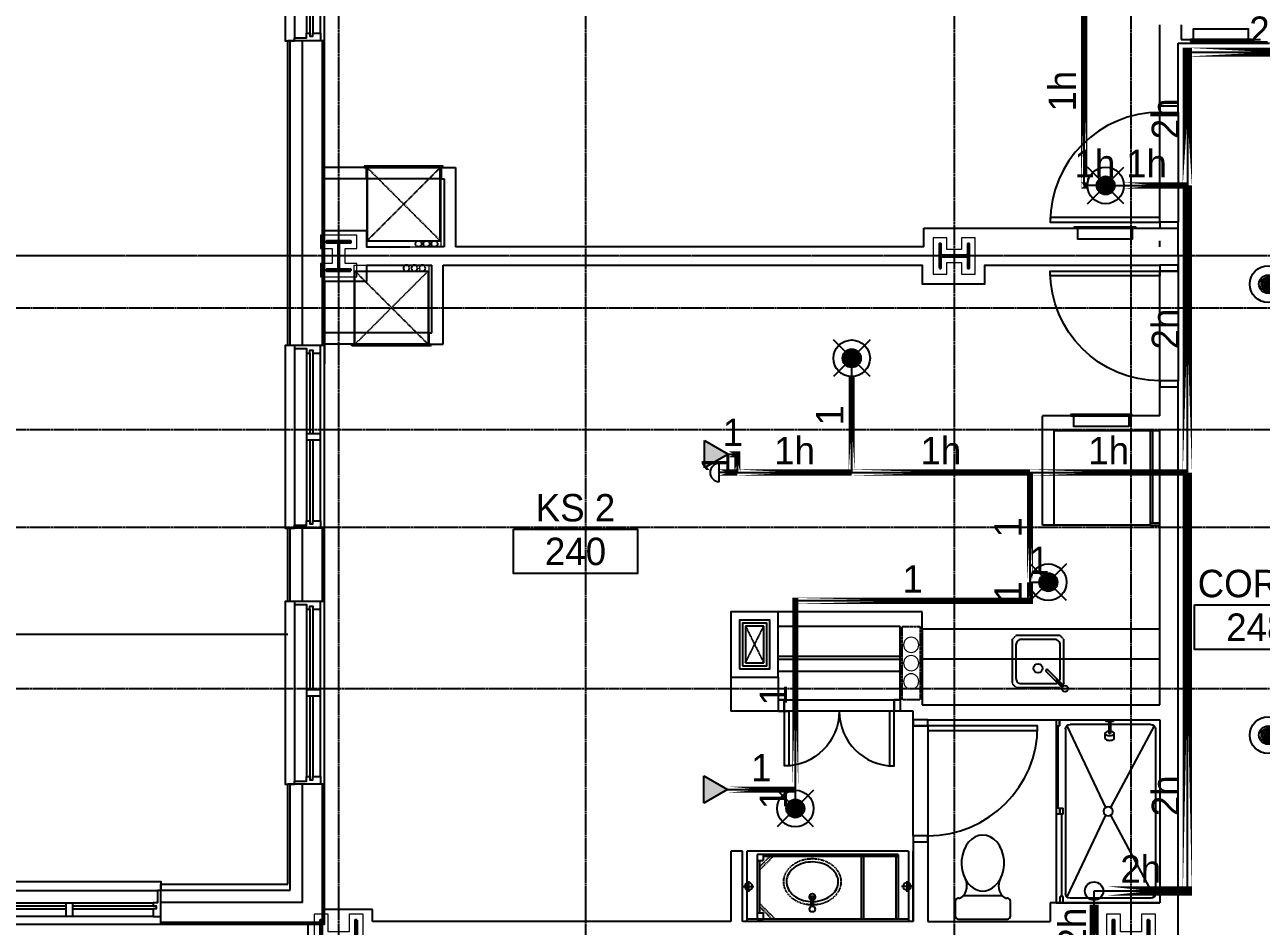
# Model space of a CAD drawing. Header units: inches. Extents: x -6955 to 13123, y -1334 to 3701.
# Drawn here: x 1257.6 to 1663.3, y 1969.6 to 2265.5 of the extents above; entities that cross this region are included whole.
import ezdxf
from ezdxf.enums import TextEntityAlignment as Align

# ---------------------------------------------------------------- set-up
doc = ezdxf.new("R2010")
doc.units = ezdxf.units.IN
doc.header["$MEASUREMENT"] = 0
for name, pattern in [('CENTER2', [1.125, 0.75, -0.125, 0.125, -0.125]), ('DASHDOT2', [0.5, 0.25, -0.125, 0, -0.125]), ('HIDDEN2', [0.1875, 0.125, -0.0625])]:
    doc.linetypes.add(name, pattern=pattern)
for name, color, linetype, lineweight in [('A-Detl-Hatch', 1, 'Continuous', 18), ('A-Detl-Wide', 2, 'Continuous', 35), ('S-Detl-Hatch', 1, 'Continuous', 18)]:
    doc.layers.add(name, color=color, linetype=linetype, lineweight=lineweight)
for name, color, linetype in [('A-Door', 7, 'Continuous'), ('A-Door-Head', 8, 'Continuous'), ('A-Eqpm', 4, 'Continuous'), ('A-Flor-Case', 6, 'Continuous'), ('A-Flor-Case-Hidden', 8, 'HIDDEN2'), ('A-Flor-Outline', 4, 'Continuous'), ('A-Flor-Ovhd', 1, 'HIDDEN2'), ('A-Flor-Pfix', 7, 'Continuous'), ('A-Flor-Wall Mtd Fixture', 7, 'Continuous'), ('A-Glaz', 7, 'Continuous'), ('A-Glaz-Sill', 8, 'Continuous'), ('A-Grid(SmallScale)', 11, 'CENTER2'), ('A-HVAC', 6, 'HIDDEN2'), ('A-Roof-Below', 1, 'Continuous'), ('A-Tag-Rm(Scale)', 7, 'Continuous'), ('A-Wall-Full', 7, 'Continuous'), ('A-Wall-Hatch', 15, 'Continuous'), ('headdn', 7, 'Continuous'), ('PIPEBL', 4, 'Continuous'), ('pipemn', 6, 'Continuous'), ('PIPESPC', 7, 'Continuous'), ('spk-cap', 7, 'Continuous'), ('spk-piperise', 7, 'Continuous'), ('TIDYPIPE', 7, 'Continuous')]:
    doc.layers.add(name, color=color, linetype=linetype)
doc.layers.add('G-Anno-Nplt', color=140, linetype='Continuous', lineweight=18, plot=False)
doc.layers.add('Zoning Envelope', color=7, linetype='DASHDOT2', true_color=0xaa0061)
doc.styles.add('PIPE', font='PIPE.SHX')
doc.styles.add('ROMANS', font='ROMANS', dxfattribs={"height": 0.25})
doc.dimstyles.new('STANDARD$7', dxfattribs={"dimtxt": 0.09375, "dimasz": 0.125, "dimexe": 0.125, "dimexo": 0.09375, "dimgap": 0.0625, "dimtad": 1, "dimdec": 6, "dimzin": 3, "dimdsep": 46, "dimlunit": 4, "dimtxsty": 'ROMANS', "dimcen": 0.09375, "dimadec": 0, "dimazin": 0, "dimtfac": 0.09375, "dimtdec": 0, "dimtofl": 0, "dimtmove": 0, "dimatfit": 3, "dimfxl": 1, "dimfrac": 2, "dimtolj": 1, "dimtzin": 3, "dimarcsym": 0})

# ---------------------------------------------------------------- blocks, each defined once
blk = doc.blocks.new('EXTERIOR WINDOW 4')
at = {"layer": 'A-Glaz'}
for p, q in [((3139.62, -8499), (3194.62, -8499)), ((3139.62, -8500), (3166.12, -8500)), ((3168.12, -8500), (3194.62, -8500)), ((3139.62, -8501), (3166.12, -8501)), ((3168.12, -8501), (3194.62, -8501))]:
    blk.add_line(p, q, dxfattribs=at)
for points in [[(3139.62, -8501), (3139.62, -8503.5), (3137.12, -8503.5), (3137.12, -8495), (3138.12, -8495), (3138.12, -8499), (3139.62, -8499), (3139.62, -8500), (3138.62, -8500), (3138.62, -8501), (3139.62, -8501)], [(3194.62, -8501), (3194.62, -8503.5), (3197.12, -8503.5), (3197.12, -8495), (3196.12, -8495), (3196.12, -8499), (3194.62, -8499), (3194.62, -8500), (3195.62, -8500), (3195.62, -8501), (3194.62, -8501)]]:
    blk.add_lwpolyline(points, dxfattribs=at)
blk.add_lwpolyline([(3168.12, -8503.5), (3166.12, -8503.5), (3166.12, -8499), (3168.12, -8499)], close=True, dxfattribs=at)
at = {"layer": 'A-Glaz-Sill'}
for p, q in [((3138.12, -8495), (3196.12, -8495)), ((3194.62, -8503.5), (3139.62, -8503.5)), ((3197.12, -8506.13), (3137.12, -8506.13))]:
    blk.add_line(p, q, dxfattribs=at)
blk.add_lwpolyline([(3137.12, -8495), (3137.12, -8492), (3197.12, -8492), (3197.12, -8495)], dxfattribs=at)
blk = doc.blocks.new('EXTERIOR WINDOW 3')
at = {"layer": 'A-Glaz'}
for p, q in [((5693, -8445.75), (5693, -8419.25)), ((5694, -8445.75), (5694, -8419.25)), ((5695, -8474.25), (5695, -8419.25)), ((5693, -8474.25), (5693, -8447.75)), ((5694, -8474.25), (5694, -8447.75))]:
    blk.add_line(p, q, dxfattribs=at)
for points in [[(5693, -8419.25), (5690.5, -8419.25), (5690.5, -8416.75), (5699, -8416.75), (5699, -8417.75), (5695, -8417.75), (5695, -8419.25), (5694, -8419.25), (5694, -8418.25), (5693, -8418.25), (5693, -8419.25)], [(5693, -8474.25), (5690.5, -8474.25), (5690.5, -8476.75), (5699, -8476.75), (5699, -8475.75), (5695, -8475.75), (5695, -8474.25), (5694, -8474.25), (5694, -8475.25), (5693, -8475.25), (5693, -8474.25)]]:
    blk.add_lwpolyline(points, dxfattribs=at)
blk.add_lwpolyline([(5690.5, -8445.75), (5690.5, -8447.75), (5695, -8447.75), (5695, -8445.75)], close=True, dxfattribs=at)
at = {"layer": 'A-Glaz-Sill'}
for p, q in [((5689.12, -8416.75), (5689.12, -8476.75)), ((5690.5, -8419.25), (5690.5, -8474.25)), ((5699, -8475.75), (5699, -8417.75))]:
    blk.add_line(p, q, dxfattribs=at)
blk.add_lwpolyline([(5699, -8476.75), (5702, -8476.75), (5702, -8416.75), (5699, -8416.75)], dxfattribs=at)
blk = doc.blocks.new('*U19')
at = {"layer": 'A-Detl-Hatch'}
h = blk.add_hatch(dxfattribs=at)
h.set_pattern_fill('ANSI32', color=256, scale=6, style=0)
h.set_pattern_definition([(45, (0, -6.06), (-1.591, 1.591), []), (45, (1.0607, -6.06), (-1.591, 1.591), [])])
edge = h.paths.add_edge_path()
edge.add_line((6, -12.12), (6, -11.515))
edge.add_line((6, -11.515), (0.795, -11.515))
edge.add_arc((0.795, -10.915), 0.6, 180, 270, ccw=False)
edge.add_line((0.195, -10.915), (0.195, -1.205))
edge.add_arc((0.795, -1.205), 0.6, 90, 180, ccw=False)
edge.add_line((0.795, -0.605), (6, -0.605))
edge.add_line((6, -0.605), (6, 0))
edge.add_line((6, 0), (-6, 0))
edge.add_line((-6, 0), (-6, -0.605))
edge.add_line((-6, -0.605), (-0.795, -0.605))
edge.add_arc((-0.795, -1.205), 0.6, 0, 90, ccw=False)
edge.add_line((-0.195, -1.205), (-0.195, -10.915))
edge.add_arc((-0.795, -10.915), 0.6, 270, 360, ccw=False)
edge.add_line((-0.795, -11.515), (-6, -11.515))
edge.add_line((-6, -11.515), (-6, -12.12))
edge.add_line((-6, -12.12), (6, -12.12))
at = {"color": 0, "linetype": 'ByBlock'}
blk.add_lwpolyline([(6, -12.12), (6, -11.515), (0.795, -11.515, -0.4142136), (0.195, -10.915), (0.195, -1.205, -0.4142136), (0.795, -0.605), (6, -0.605), (6, 0), (-6, 0), (-6, -0.605), (-0.795, -0.605, -0.4142136), (-0.195, -1.205), (-0.195, -10.915, -0.4142136), (-0.795, -11.515), (-6, -11.515), (-6, -12.12)], format="xyb", close=True, dxfattribs=at)
blk = doc.blocks.new('W12X65')
at = {"layer": 'S-Detl-Hatch'}
blk.add_lwpolyline([(13860.59, -7310.28), (13860.59, -7305.67), (13854.79, -7305.67), (13854.79, -7298.76), (13860.59, -7298.76), (13860.59, -7294.16), (13844.59, -7294.16), (13844.59, -7298.76), (13850.4, -7298.76), (13850.4, -7305.67), (13844.59, -7305.67), (13844.59, -7310.28)], close=True, dxfattribs=at)
at = {"layer": 'A-Detl-Wide'}
blk.add_blockref('*U19', (13852.59, -7296.16), dxfattribs=at)
blk = doc.blocks.new('*U18')
at = {"layer": 'A-Detl-Hatch'}
h = blk.add_hatch(dxfattribs=at)
h.set_pattern_fill('ANSI32', color=256, scale=6, style=0)
h.set_pattern_definition([(45, (0, -4.865), (-1.591, 1.591), []), (45, (1.0607, -4.865), (-1.591, 1.591), [])])
edge = h.paths.add_edge_path()
edge.add_line((3.98, -9.73), (3.98, -9.295))
edge.add_line((3.98, -9.295), (0.645, -9.295))
edge.add_arc((0.645, -8.795), 0.5, 180, 270, ccw=False)
edge.add_line((0.145, -8.795), (0.145, -0.935))
edge.add_arc((0.645, -0.935), 0.5, 90, 180, ccw=False)
edge.add_line((0.645, -0.435), (3.98, -0.435))
edge.add_line((3.98, -0.435), (3.98, 0))
edge.add_line((3.98, 0), (-3.98, 0))
edge.add_line((-3.98, 0), (-3.98, -0.435))
edge.add_line((-3.98, -0.435), (-0.645, -0.435))
edge.add_arc((-0.645, -0.935), 0.5, 0, 90, ccw=False)
edge.add_line((-0.145, -0.935), (-0.145, -8.795))
edge.add_arc((-0.645, -8.795), 0.5, -90, 0, ccw=False)
edge.add_line((-0.645, -9.295), (-3.98, -9.295))
edge.add_line((-3.98, -9.295), (-3.98, -9.73))
edge.add_line((-3.98, -9.73), (3.98, -9.73))
at = {"color": 0, "linetype": 'ByBlock'}
blk.add_lwpolyline([(3.98, -9.73), (3.98, -9.295), (0.645, -9.295, -0.4142136), (0.145, -8.795), (0.145, -0.935, -0.4142136), (0.645, -0.435), (3.98, -0.435), (3.98, 0), (-3.98, 0), (-3.98, -0.435), (-0.645, -0.435, -0.4142136), (-0.145, -0.935), (-0.145, -8.795, -0.4142136), (-0.645, -9.295), (-3.98, -9.295), (-3.98, -9.73)], format="xyb", close=True, dxfattribs=at)
blk = doc.blocks.new('W10X33')
at = {"layer": 'S-Detl-Hatch'}
blk.add_lwpolyline([(13773.78, -7310.28), (13773.78, -7305.84), (13769.95, -7305.84), (13769.95, -7300.98), (13773.78, -7300.98), (13773.78, -7296.55), (13761.82, -7296.55), (13761.82, -7300.98), (13765.66, -7300.98), (13765.66, -7305.84), (13761.82, -7305.84), (13761.82, -7310.28)], close=True, dxfattribs=at)
at = {"layer": 'A-Detl-Wide'}
blk.add_blockref('*U18', (13767.8, -7298.55), dxfattribs=at)
blk = doc.blocks.new('HVAC UNIT NICHE')
at = {"layer": 'A-Door-Head'}
blk.add_lwpolyline([(4, 0), (28.5, 0), (28.5, -3.75), (4, -3.75)], close=True, dxfattribs=at)
at = {"layer": 'A-HVAC'}
for p, q in [((4.25, 0), (28.25, -24)), ((4.25, -24), (28.25, 0))]:
    blk.add_line(p, q, dxfattribs=at)
for points in [[(3.25, 0), (29.25, 0), (29.25, 0.5), (3.25, 0.5)], [(4.25, -24), (28.25, -24), (28.25, 0), (4.25, 0)]]:
    blk.add_lwpolyline(points, close=True, dxfattribs=at)
for centre in [(21.13, -25), (23.75, -25), (26.36, -25)]:
    blk.add_circle(centre, 1, dxfattribs=at)
at = {"layer": 'A-Wall-Full'}
for p, q in [((4, 0), (0, 0)), ((4, -3.75), (4, 0)), ((28.5, 0), (33.25, 0)), ((28.5, -3.75), (28.5, 0)), ((33.25, 0), (33.25, -26)), ((4, -3.75), (0, -3.75)), ((28.5, -3.75), (29.5, -3.75)), ((29.5, -3.75), (29.5, -26))]:
    blk.add_line(p, q, dxfattribs=at)
at = {"layer": 'G-Anno-Nplt'}
blk.add_lwpolyline([(4, 0), (4, -26), (28.5, -26), (28.5, 0)], close=True, dxfattribs=at)
blk = doc.blocks.new('36in door')
blk.add_lwpolyline([(-1.5, -36), (0, -36), (0, 0), (-1.5, 0)], close=True)
blk.add_arc((0, 0), 36, 180, 270)
blk = doc.blocks.new('Rm Tag')
blk.add_lwpolyline([(-0.2124, 0.0759), (0.2124, 0.0759), (0.2124, -0.0759), (-0.2124, -0.0759)], close=True)
for p in [(0, 0.2858), (0, 0.1493), (0, 0)]:
    blk.add_attdef('XXX', text='', height=0.0938).set_placement(p, align=Align.MIDDLE_CENTER)
blk = doc.blocks.new('shower head')
for p, q in [((0.5, 0.25), (4.48, 0.25)), ((6.04, 1.5), (4.5, 1.5)), ((0.5, -0.25), (4.48, -0.25)), ((6.02, -1.5), (4.49, -1.5))]:
    blk.add_line(p, q)
blk.add_lwpolyline([(0, -1.12), (0.5, -1.12), (0.5, 1.12), (0, 1.12)], close=True)
at = {"extrusion": (0, 0, -1)}
for centre, start_param, end_param in [((4.5, 0), 4.878708, 10.826996), ((6.02, 0), 6.265998, 9.430839)]:
    blk.add_ellipse(centre, major_axis=(0, 1.5), ratio=0.483735, start_param=start_param, end_param=end_param, dxfattribs=at)
blk.add_open_spline([(4.48, 0.25), (4.49, 0.2), (4.49, 0.16), (4.49, 0.11), (4.5, 0.04), (4.5, -0.04), (4.49, -0.11), (4.49, -0.16), (4.49, -0.21), (4.48, -0.25)], degree=3, knots=[7.6339989, 7.6339989, 7.6339989, 7.6339989, 7.7552894, 7.7552894, 7.7552894, 7.9540134, 7.9540134, 7.9540134, 8.074038, 8.074038, 8.074038, 8.074038])
blk = doc.blocks.new('shower door')
at = {"layer": 'A-Flor-Case'}
for p, q in [((-31, -1), (-31, 0)), ((-29, 0), (-31, 0)), ((-29, -1), (-29, 0)), ((0, 0), (-2, 0)), ((-2, 0), (-2, -1)), ((-59.99, -1.26), (-57.99, -1.26)), ((-59.99, -2.26), (-57.99, -2.26)), ((-57.99, -2.26), (-57.99, -1.26)), ((-57.99, -1.76), (-31, -1.76)), ((-29, -1), (-31, -1)), ((-31, -1.26), (-29, -1.26)), ((-31, -2.26), (-31, -1.26)), ((-31, -2.26), (-29, -2.26)), ((-2, -0.5), (-29, -0.5)), ((-29, -1.26), (-29, -2.26)), ((0, -1), (-2, -1)), ((-2, -1), (0, -1))]:
    blk.add_line(p, q, dxfattribs=at)
blk = doc.blocks.new('30x34 shower')
at = {"layer": 'A-Flor-Pfix'}
for p, q in [((0, -34), (0, 0)), ((60, 0), (0, 0)), ((60, -34), (60, 0)), ((1.5, -3), (1.5, -29.5)), ((28.75, -16.18), (1.94, -1.94)), ((57, -1.5), (3, -1.5)), ((58.06, -1.94), (31.25, -16.18)), ((58.5, -3), (58.5, -29.5)), ((28.75, -17.82), (1.94, -30.56)), ((58.06, -30.56), (31.25, -17.82)), ((57, -31), (3, -31)), ((60, -34), (0, -34))]:
    blk.add_line(p, q, dxfattribs=at)
blk.add_circle((30, -17), 1.5, dxfattribs=at)
for centre, start, end in [((3, -3), 90, 180), ((57, -3), 0, 90), ((3, -29.5), 180, 270), ((57, -29.5), 270, 0)]:
    blk.add_arc(centre, 1.5, start, end, dxfattribs=at)
at = {"xscale": -1, "rotation": 179.9999999999999}
blk.add_blockref('shower door', (60, -34), dxfattribs=at)
at = {"layer": 'A-Flor-Pfix', "rotation": 180.0000000001253}
blk.add_blockref('shower head', (60, -16.5), dxfattribs=at)
blk = doc.blocks.new('Toiliet American Std Cadet Pro')
for p, q in [((5.84, 9.06), (1, 9.06)), ((0, 8.06), (0, -8.06)), ((6.84, 7.9), (6.84, 8.06)), ((7.53, 6.52), (7, 7.36)), ((7.69, -5.98), (7.69, 5.98)), ((6.84, -8.06), (6.84, -7.9)), ((7, -7.36), (7.53, -6.52)), ((1, -9.06), (5.84, -9.06))]:
    blk.add_line(p, q)
for centre, radius, start, end in [((1, 8.06), 1, 90, 180), ((5.84, 8.06), 1, 0, 90), ((7.84, 7.9), 1, 180, 212.4157), ((6.69, 5.98), 1, 0, 32.4157), ((10.89, 10.1), 4.91, 226.8784, 295.5831), ((1, -8.06), 1, 180, 270), ((5.84, -8.06), 1, 270, 0), ((7.84, -7.9), 1, 147.5844, 180), ((10.89, -10.1), 4.91, 64.417, 133.1217), ((6.69, -5.98), 1, 327.5844, 0)]:
    blk.add_arc(centre, radius, start, end)
for start_param, end_param in [(2.197169, 4.086017), (4.086017, 8.480354)]:
    blk.add_ellipse((18.39, 0), major_axis=(9.17, 0), ratio=0.762999, start_param=start_param, end_param=end_param)
blk = doc.blocks.new('Plumbing Chase')
at = {"layer": 'A-Flor-Outline', "linetype": 'HIDDEN2', "ltscale": 0.5}
blk.add_lwpolyline([(0.625, 0), (6.625, 0), (6.625, 24), (0.625, 24)], close=True, dxfattribs=at)
at = {"layer": 'G-Anno-Nplt'}
for centre in [(3.625, 18), (3.625, 12), (3.625, 6)]:
    blk.add_circle(centre, 2.5, dxfattribs=at)
blk = doc.blocks.new('18in door')
blk.add_lwpolyline([(0, 0), (1.5, 0), (1.5, 18), (0, 18)], close=True)
blk.add_arc((0, 0), 18, 0, 90)
blk = doc.blocks.new('Single 12x6 HVAC Shaft')
at = {"layer": 'A-Flor-Outline'}
blk.add_lwpolyline([(3.75, 17.75), (11.75, 17.75), (11.75, 3.75), (3.75, 3.75)], close=True, dxfattribs=at)
at = {"layer": 'A-HVAC'}
for p, q in [((4.75, 16.75), (10.75, 4.75)), ((4.75, 4.75), (10.75, 16.75))]:
    blk.add_line(p, q, dxfattribs=at)
blk.add_lwpolyline([(4.75, 16.75), (10.75, 16.75), (10.75, 4.75), (4.75, 4.75)], close=True, dxfattribs=at)
at = {"layer": 'A-Wall-Full'}
for points in [[(0, 21.5), (15.5, 21.5), (15.5, 0), (0, 0)], [(2.75, 18.75), (12.75, 18.75), (12.75, 2.75), (2.75, 2.75)]]:
    blk.add_lwpolyline(points, close=True, dxfattribs=at)
blk = doc.blocks.new('sink1915rear')
for p, q in [((-0.37, -1.9), (-0.37, -5.29)), ((-0.12, -1.97), (-0.12, -4.54)), ((0.13, -1.97), (0.13, -4.54)), ((0.38, -1.9), (0.38, -5.29)), ((0.38, -5.29), (-0.37, -5.29)), ((0.13, -4.54), (-0.12, -4.54))]:
    blk.add_line(p, q)
blk.add_circle((0, -1.04), 0.938)
for start, end in [(112.0243, 67.9757), (138.5829, 221.4171), (264.1135, 275.8865), (318.587, 41.413)]:
    blk.add_arc((0, -5.04), 1, start, end)
blk.add_open_spline([(-0.75, -3.54), (-1.37, -3.58), (-1.99, -3.68), (-3.59, -4.07), (-4.53, -4.46), (-6.15, -5.47), (-6.84, -6.09), (-7.86, -7.44), (-8.21, -8.17), (-8.46, -9.28), (-8.5, -9.65), (-8.5, -10.01), (-8.5, -10.59), (-8.4, -11.17), (-7.93, -12.47), (-7.49, -13.18), (-6.28, -14.46), (-5.51, -15.02), (-3.75, -15.9), (-2.76, -16.21), (-0.69, -16.54), (0.38, -16.56), (2.47, -16.29), (3.47, -16), (5.27, -15.17), (6.07, -14.63), (7.34, -13.38), (7.81, -12.68), (8.41, -11.21), (8.54, -10.45), (8.44, -8.94), (8.22, -8.19), (7.42, -6.76), (6.85, -6.1), (5.41, -4.95), (4.55, -4.47), (2.7, -3.81), (1.74, -3.61), (0.75, -3.54)], degree=3, knots=[4.798605, 4.798605, 4.798605, 4.798605, 5.014176, 5.014176, 5.378501, 5.378501, 5.742827, 5.742827, 6.107152, 6.107152, 6.283185, 6.283185, 6.283185, 6.561131, 6.561131, 6.925457, 6.925457, 7.289782, 7.289782, 7.654107, 7.654107, 8.018433, 8.018433, 8.382758, 8.382758, 8.747084, 8.747084, 9.111409, 9.111409, 9.475734, 9.475734, 9.84006, 9.84006, 10.204385, 10.204385, 10.56871, 10.56871, 10.909356, 10.909356, 10.909356, 10.909356])
at = {"layer": 'A-Flor-Case-Hidden', "linetype": 'HIDDEN2', "ltscale": 0.25}
blk.add_ellipse((0, -10.01), major_axis=(-9.5, 0), ratio=0.789474, start_param=4.791408, end_param=10.916548, dxfattribs=at)
blk = doc.blocks.new('wall sconce')
for p, q in [((0, 0), (3.75, 0)), ((2, -1.75), (2, 1.75))]:
    blk.add_line(p, q)
blk.add_circle((2, 0), 1.25)
blk = doc.blocks.new('41in Std Vanity')
at = {"layer": 'A-Flor-Case'}
for p, q in [((23, 54.5), (0, 54.5)), ((0.75, 1.5), (0.75, 54.5)), ((23, 1.5), (23, 54.5)), ((23, 1.5), (0, 1.5))]:
    blk.add_line(p, q, dxfattribs=at)
at = {"layer": 'A-Flor-Case-Hidden'}
for p, q in [((22, 51.12), (0.75, 51.12)), ((4.83, 50.38), (0.75, 46.3)), ((5.89, 50.38), (0.75, 45.24)), ((20, 50.38), (2.75, 50.38)), ((16.86, 50.38), (21.25, 45.99)), ((17.92, 50.38), (21.25, 47.05)), ((21.25, 4.88), (21.25, 49.12)), ((22, 4.88), (22, 51.12)), ((21.25, 17), (0.75, 17)), ((21.25, 16.25), (0.75, 16.25)), ((21.25, 5.62), (0.75, 5.62)), ((22, 4.88), (0.75, 4.88))]:
    blk.add_line(p, q, dxfattribs=at)
for points in [[(0.75, 49.12), (2.75, 49.12), (2.75, 51.12), (0.75, 51.12)], [(20, 49.12), (22, 49.12), (22, 51.12), (20, 51.12)]]:
    blk.add_lwpolyline(points, close=True, dxfattribs=at)
at = {"layer": 'A-Wall-Full'}
for p, q in [((0, 0), (0, 56)), ((0, 56), (23, 56)), ((23, 0), (0, 0))]:
    blk.add_line(p, q, dxfattribs=at)
at = {"layer": 'A-Flor-Pfix', "rotation": 90}
blk.add_blockref('sink1915rear', (2.99, 33.06), dxfattribs=at)
at = {"layer": 'A-Flor-Wall Mtd Fixture', "xscale": -1, "rotation": 90}
blk.add_blockref('wall sconce', (11.5, 56), dxfattribs=at)
at = {"layer": 'A-Flor-Wall Mtd Fixture', "rotation": 90}
blk.add_blockref('wall sconce', (11.5, 0), dxfattribs=at)
blk = doc.blocks.new('kitchen faucet')
for p, q in [((0.93, 0.38), (8.38, 0.38)), ((1, 0.12), (4, 0.12)), ((4, -0.12), (4, 0.12)), ((0.93, -0.38), (8.38, -0.38)), ((1, -0.12), (4, -0.12))]:
    blk.add_line(p, q)
blk.add_circle((0, 0), 1)
blk.add_arc((8.38, 0), 0.375, 270, 90)
blk = doc.blocks.new('kitchen sink')
blk.add_lwpolyline([(-14.94, -6.97, 0.143329), (-14, -7.25), (-3, -7.25, 0.414214), (-1.25, -5.5), (-1.25, 5.5, 0.414214), (-3, 7.25), (-14, 7.25, 0.414214), (-15.75, 5.5), (-15.75, -5.5, 0.143329), (-15.47, -6.44, 0.143329)], format="xyb")
blk.add_circle((-10.75, 0), 1.5)
at = {"layer": 'A-Flor-Case-Hidden'}
for p, q in [((-15.75, 8.5), (-17, 7.25)), ((-1.25, 8.5), (0, 7.25)), ((-16.64, -7.61), (-17, -7.25)), ((-1.25, -8.5), (0, -7.25)), ((-15.75, -8.5), (-16.11, -8.14))]:
    blk.add_line(p, q, dxfattribs=at)
for points in [[(-1.25, 8.5), (-15.75, 8.5)], [(-17, 7.25), (-17, -7.25)], [(0, -7.25), (0, 7.25)], [(-15.75, -8.5), (-1.25, -8.5)]]:
    blk.add_lwpolyline(points, dxfattribs=at)
at = {"rotation": 45.00000000000001}
blk.add_blockref('kitchen faucet', (-17.38, -8.88), dxfattribs=at)
blk = doc.blocks.new('side2')
for p, q in [((0, 0), (7.79, 4.5)), ((7.79, 4.5), (7.79, -4.5)), ((7.79, -4.5), (0, 0))]:
    blk.add_line(p, q)
blk.add_solid([(7.79, -4.5), (0, 0), (7.79, 4.5)])
blk = doc.blocks.new('dpend2')
for p, q in [((-6, -6), (6, 6)), ((6, -6), (-6, 6))]:
    blk.add_line(p, q)
for radius in [6, 3]:
    blk.add_circle((0, 0), radius)
for points in [[(0, 0), (-3, 0), (-2.08, 2.07)], [(0, 0), (-3, 0), (-2.08, -2.07)], [(0, 0), (0, 3), (-2.12, 2.14)], [(0, 0), (0, -3), (-2.12, -2.14)], [(0, 0), (0, 3), (2.12, 2.14)], [(0, 0), (3, 0), (2.08, 2.07)], [(0, 0), (3, 0), (2.08, -2.07)], [(0, 0), (0, -3), (2.12, -2.14)]]:
    blk.add_solid(points)
blk = doc.blocks.new('dpend1')
for radius in [6, 3]:
    blk.add_circle((0, 0), radius)
for points in [[(0.01, 2.97), (-2.53, -1.59), (-2.62, 1.36)], [(0.01, 2.97), (-2.49, -1.59), (2.52, -1.59)], [(2.52, -1.59), (0.01, 2.97), (2.6, 1.47)], [(2.52, -1.59), (-2.53, -1.59), (0.01, -2.98)]]:
    blk.add_solid(points)
blk = doc.blocks.new('PIPESPC')
at = {"layer": 'PIPESPC', "style": 'PIPE', "width": 0.9}
blk.add_attdef('SIZE', text='', height=9, dxfattribs=at).set_placement((0, 4.02), align=Align.CENTER)
at = {"layer": 'PIPESPC', "style": 'PIPE', "flags": 1}
blk.add_attdef('SCHED', (25.3, 3.89), '', height=9, dxfattribs=at)
blk = doc.blocks.new('CAP')
blk.add_line((0, 3), (0, -3))
blk.add_arc((0, 0), 3, 270, 90)
blk = doc.blocks.new('rise')
blk.add_circle((0, 0), 3)

msp = doc.modelspace()

# ---------------------------------------------------------------- linework, layer by layer
at = {"layer": 'A-Door'}
for points in [[(1636.0897, 2236.6823), (1636.0897, 2238.6823), (1630.0897, 2238.6823), (1630.0897, 2236.6823)], [(1636.0897, 2198.6823), (1636.0897, 2200.6823), (1630.0897, 2200.6823), (1630.0897, 2198.6823)], [(1630.0897, 2186.5773), (1630.0897, 2184.5773), (1636.0897, 2184.5773), (1636.0897, 2186.5773)], [(1630.0897, 2148.5773), (1630.0897, 2146.5773), (1636.0897, 2146.5773), (1636.0897, 2148.5773)], [(1506.8511, 2040.2023), (1506.8511, 2043.9523), (1504.8511, 2043.9523), (1504.8511, 2040.2023)], [(1542.8511, 2040.2023), (1542.8511, 2043.9523), (1544.8511, 2043.9523), (1544.8511, 2040.2023)], [(1549.0897, 2037.329), (1549.0897, 2035.329), (1553.9647, 2035.329), (1553.9647, 2037.329)], [(1549.0897, 1999.329), (1549.0897, 1997.329), (1553.9647, 1997.329), (1553.9647, 1999.329)]]:
    msp.add_lwpolyline(points, close=True, dxfattribs=at)
at = {"layer": 'A-Door-Head'}
for points in [[(1636.0897, 2236.6823), (1636.0897, 2200.6823), (1630.0897, 2200.6823), (1630.0897, 2236.6823)], [(1630.0897, 2148.5773), (1630.0897, 2184.5773), (1636.0897, 2184.5773), (1636.0897, 2148.5773)], [(1506.8511, 2040.2023), (1506.8511, 2043.9523), (1542.8511, 2043.9523), (1542.8511, 2040.2023)], [(1549.0897, 1999.329), (1549.0897, 2035.329), (1553.9647, 2035.329), (1553.9647, 1999.329)]]:
    msp.add_lwpolyline(points, close=True, dxfattribs=at)
at = {"layer": 'A-Eqpm'}
for points in [[(1660.0897, 2260.5773), (1640.0897, 2260.5773), (1640.0897, 2260.0773), (1660.0897, 2260.0773)], [(1659.0897, 2260.5773), (1641.0897, 2260.5773), (1641.0897, 2264.0773), (1659.0897, 2264.0773)], [(1622.0897, 2198.6823), (1602.0897, 2198.6823), (1602.0897, 2199.1823), (1622.0897, 2199.1823)], [(1621.0897, 2198.6823), (1603.0897, 2198.6823), (1603.0897, 2195.1823), (1621.0897, 2195.1823)], [(1600.8411, 2137.0973), (1620.8411, 2137.0973), (1620.8411, 2137.5973), (1600.8411, 2137.5973)], [(1601.8411, 2137.0973), (1619.8411, 2137.0973), (1619.8411, 2133.5973), (1601.8411, 2133.5973)]]:
    msp.add_lwpolyline(points, close=True, dxfattribs=at)
at = {"layer": 'A-Flor-Case'}
for p, q in [((1626.9647, 2101.2223), (1626.9647, 2132.2223)), ((1627.7147, 2101.9723), (1627.7147, 2132.2223)), ((1626.9647, 2101.9723), (1629.9647, 2101.9723)), ((1626.9647, 2101.2223), (1629.9647, 2101.2223)), ((1552.0897, 2067.2223), (1630.0897, 2067.2223))]:
    msp.add_line(p, q, dxfattribs=at)
at = {"layer": 'A-Flor-Ovhd'}
for p, q in [((1626.9647, 2101.2223), (1595.3397, 2101.2223)), ((1544.7147, 2058.1573), (1504.8397, 2058.1573)), ((1544.7147, 2057.1573), (1504.8397, 2057.1573)), ((1630.0897, 2057.2223), (1552.3397, 2057.2223)), ((1544.7147, 2053.1573), (1504.8397, 2053.1573))]:
    msp.add_line(p, q, dxfattribs=at)
at = {"layer": 'A-Grid(SmallScale)'}
for p, q in [((1360.5897, 3132.3201), (1360.5897, 1223.6428)), ((1441.5897, 3132.3201), (1441.5897, 1223.6428)), ((1562.5897, 3132.3201), (1562.5897, 1223.6428)), ((1620.5897, 3132.3201), (1620.5897, 1223.6428)), ((3801.5897, 2189.5773), (-6.4103, 2189.5773)), ((11.8129, 2172.5773), (3801.5897, 2172.5773)), ((8.4747, 2132.5773), (3801.5897, 2132.5773)), ((8.4747, 2100.5773), (3801.5897, 2100.5773)), ((-6.4103, 2047.5773), (3801.5897, 2047.5773))]:
    msp.add_line(p, q, dxfattribs=at)
at = {"layer": 'A-Roof-Below'}
msp.add_lwpolyline([(854.2147, 2065.4523), (1343.9647, 2065.4523)], dxfattribs=at)
at = {"layer": 'A-Wall-Full'}
for p, q in [((1630.0897, 2236.6823), (1630.0897, 2265.4523)), ((1637.0897, 2265.4523), (1637.0897, 2260.5773)), ((1355.9647, 2260.2023), (1343.9647, 2260.2023)), ((1343.9647, 2160.2023), (1343.9647, 2260.2023)), ((1355.9647, 2160.2023), (1355.9647, 2260.2023)), ((1637.0897, 2260.5773), (1663.0897, 2260.5773)), ((1636.0897, 2236.6823), (1636.0897, 2259.4523)), ((1636.0897, 2259.4523), (1666.0897, 2259.4523)), ((1630.0897, 2236.6823), (1636.0897, 2236.6823)), ((1365.6947, 2218.5773), (1355.9647, 2218.5773)), ((1365.6947, 2214.8273), (1355.9647, 2214.8273)), ((1552.5997, 2192.5773), (1552.5997, 2198.6823)), ((1552.5997, 2198.6823), (1630.0897, 2198.6823)), ((1636.0897, 2189.5773), (1636.0897, 2198.6823)), ((1395.1947, 2192.5773), (1387.7147, 2192.5773)), ((1552.5997, 2192.5773), (1398.9447, 2192.5773)), ((1636.0897, 2189.5773), (1636.0897, 2184.5773)), ((1369.6947, 2186.5773), (1369.6947, 2181.2123)), ((1630.0897, 2186.5773), (1630.0897, 2184.5773)), ((1636.0897, 2184.5773), (1630.0897, 2184.5773)), ((1369.6947, 2181.2123), (1355.9647, 2181.2123)), ((1355.9647, 2181.2123), (1355.9647, 2154.1573)), ((1361.6947, 2164.3273), (1355.9647, 2164.3273)), ((1355.9647, 2160.2023), (1343.9647, 2160.2023)), ((1361.6947, 2160.5773), (1355.9647, 2160.5773)), ((1630.0897, 2137.0973), (1630.0897, 2148.5773)), ((1636.0897, 2148.5773), (1630.0897, 2148.5773)), ((1636.0897, 1965.5773), (1636.0897, 2148.5773)), ((1630.0897, 2137.0973), (1591.5897, 2137.0973)), ((1591.5897, 2101.2223), (1591.5897, 2137.0973)), ((1595.3397, 2101.2223), (1595.3397, 2132.2223)), ((1630.0897, 2132.2223), (1595.3397, 2132.2223)), ((1630.0897, 2042.2223), (1630.0897, 2132.2223)), ((1355.9647, 2100.2023), (1343.9647, 2100.2023)), ((1343.9647, 2076.2023), (1343.9647, 2100.2023)), ((1355.9647, 2076.2023), (1355.9647, 2100.2023)), ((1595.3397, 2101.2223), (1591.5897, 2101.2223)), ((1355.9647, 2076.2023), (1343.9647, 2076.2023)), ((1552.0897, 2072.8273), (1489.3397, 2072.8273)), ((1489.3397, 2072.8273), (1489.3397, 2040.2023)), ((1552.0897, 2067.4723), (1552.0897, 2072.8273)), ((1544.8397, 2067.9523), (1504.8397, 2067.9523)), ((1544.8397, 2043.9523), (1544.8397, 2067.9523)), ((1552.0897, 2067.4723), (1552.0897, 2042.2223)), ((1504.8397, 2051.3273), (1504.8397, 2043.9523)), ((1504.8397, 2043.9523), (1506.8397, 2043.9523)), ((1506.8397, 2040.2023), (1506.8397, 2043.9523)), ((1544.8397, 2043.9523), (1542.8397, 2043.9523)), ((1542.8397, 2040.2023), (1542.8397, 2043.9523)), ((1552.0897, 2042.2223), (1630.0897, 2042.2223)), ((1506.8397, 2040.2023), (1489.3397, 2040.2023)), ((1549.0897, 2040.2023), (1542.8397, 2040.2023)), ((1549.0897, 2035.3473), (1549.0897, 2040.2023)), ((1553.9647, 2035.3473), (1553.9647, 2037.3473)), ((1553.9647, 2037.3473), (1630.0897, 2037.3473)), ((1553.9647, 2035.3473), (1553.9647, 2037.3473)), ((1630.0897, 2037.3473), (1630.0897, 1980.8473)), ((1553.9647, 2035.3473), (1549.0897, 2035.3473)), ((1355.9647, 2016.2023), (1343.9647, 2016.2023)), ((1343.9647, 1983.4523), (1343.9647, 2016.2023)), ((1355.9647, 1970.2023), (1355.9647, 2016.2023)), ((1549.0897, 1999.3473), (1549.0897, 1971.2023)), ((1549.0897, 1999.3473), (1553.9647, 1999.3473)), ((1553.9647, 1999.3473), (1553.9647, 1971.2023)), ((1489.3397, 1994.2023), (1489.3397, 1971.2023)), ((1493.0897, 1994.2023), (1489.3397, 1994.2023)), ((1493.0897, 1971.2023), (1493.0897, 1994.2023)), ((1549.0897, 1971.2023), (1549.0897, 1994.2023)), ((1302.2143, 1970.2023), (1302.2143, 1983.4523)), ((1302.2143, 1983.4523), (1343.9647, 1983.4523)), ((1594.0897, 1977.3473), (1594.0897, 1971.2023)), ((1630.0897, 1977.3473), (1594.0897, 1977.3473)), ((1371.7147, 1975.1373), (1355.9647, 1975.1373)), ((1371.7147, 1971.2023), (1371.7147, 1975.1373)), ((1355.9647, 1970.2023), (1302.2143, 1970.2023)), ((1350.5997, 1954.4604), (1350.5997, 1970.2104)), ((1489.3397, 1971.2023), (1371.7147, 1971.2023)), ((1553.9647, 1971.2023), (1594.0897, 1971.2023)), ((1553.9647, 1971.2023), (1594.0897, 1971.2023))]:
    msp.add_line(p, q, dxfattribs=at)
for points in [[(1636.0897, 2198.6823), (1636.0897, 2200.6823), (1630.0897, 2200.6823), (1630.0897, 2198.6823)], [(1355.9647, 2197.9423), (1369.6947, 2197.9423), (1369.6947, 2192.5773), (1383.9647, 2192.5773)], [(1369.6947, 2186.5773), (1391.1947, 2186.5773)], [(1394.9447, 2186.5773), (1552.0897, 2186.5773), (1552.0897, 2180.4723), (1572.5797, 2180.4723), (1572.5797, 2186.5773), (1630.0897, 2186.5773)]]:
    msp.add_lwpolyline(points, dxfattribs=at)
at = {"layer": 'A-Wall-Hatch'}
for p, q in [((1344.7147, 2160.2023), (1344.7147, 2260.2023)), ((1348.7147, 2160.2023), (1348.7147, 2260.2023)), ((1355.3397, 2160.2023), (1355.3397, 2260.2023)), ((1344.7147, 2076.2023), (1344.7147, 2100.2023)), ((1348.7147, 2076.2023), (1348.7147, 2100.2023)), ((1355.3397, 2076.2023), (1355.3397, 2100.2023)), ((1344.7147, 1981.4523), (1344.7147, 2016.2023)), ((1348.7147, 1977.4523), (1348.7147, 2016.2023)), ((1355.3397, 1970.8273), (1355.3397, 2016.2023)), ((1302.2143, 1981.4523), (1344.7147, 1981.4523)), ((1348.7147, 1977.4523), (1302.2143, 1977.4523)), ((1355.3397, 1970.8273), (1302.2143, 1970.8273))]:
    msp.add_line(p, q, dxfattribs=at)
at = {"layer": 'Defpoints'}
msp.add_line((1630.0897, 2192.5773), (1630.0897, 2194.5773), dxfattribs=at)
at = {"layer": 'PIPEBL'}
for p, q in [((1605.2414, 2212.704), (1605.2414, 2274.5729)), ((1612.2788, 2212.704), (1605.2414, 2212.704)), ((1612.2788, 2212.704), (1639.0897, 2212.704)), ((1528.9546, 2118.5023), (1528.9546, 2156.0023)), ((1488.4546, 2124.5023), (1491.4546, 2124.5023)), ((1491.4546, 2118.5023), (1491.4546, 2124.5023)), ((1491.4546, 2118.5023), (1485.4546, 2118.5023)), ((1491.4546, 2118.5023), (1528.9546, 2118.5023)), ((1528.9546, 2118.5023), (1587.4546, 2118.5023)), ((1587.4546, 2118.5023), (1639.0897, 2118.5023)), ((1587.4546, 2082.5023), (1587.4546, 2118.5023)), ((1587.4546, 2082.5023), (1593.4546, 2082.5023)), ((1587.4546, 2082.5023), (1587.4546, 2076.3986)), ((1587.4546, 2076.3986), (1510.4463, 2076.3986)), ((1510.4463, 2076.3986), (1510.4463, 2014.4496)), ((1488.2019, 2014.4496), (1510.4463, 2014.4496)), ((1510.4463, 2014.4496), (1510.4463, 2008.2445))]:
    msp.add_line(p, q, dxfattribs=at)
at = {"layer": 'pipemn'}
for p, q in [((1639.0897, 2256.4523), (1639.0897, 2212.704)), ((1639.0897, 2256.4523), (1693.0897, 2256.4523)), ((1639.0897, 2118.5023), (1639.0897, 2212.704)), ((1639.0897, 1981.1835), (1639.0897, 2118.5023)), ((1608.48, 1956.8295), (1608.48, 1981.1835)), ((1608.48, 1981.1835), (1639.0897, 1981.1835))]:
    msp.add_line(p, q, dxfattribs=at)
at = {"layer": 'TIDYPIPE', "color": 7}
for points, const_width in [([(1605.2414, 2211.704), (1605.2414, 2274.5729)], 2), ([(1637.5897, 2256.4523), (1694.5897, 2256.4523)], 3), ([(1639.0897, 2212.704), (1639.0897, 2257.9523)], 3), ([(1604.2414, 2212.704), (1606.2788, 2212.704)], 2), ([(1618.2788, 2212.704), (1639.0897, 2212.704)], 2), ([(1639.0897, 2118.5023), (1639.0897, 2212.704)], 3), ([(1528.9546, 2118.5023), (1528.9546, 2150.0023)], 2), ([(1491.4546, 2118.5023), (1491.4546, 2125.5023)], 2), ([(1488.4546, 2124.5023), (1492.4546, 2124.5023)], 2), ([(1485.4546, 2118.5023), (1491.4546, 2118.5023)], 2), ([(1491.4546, 2118.5023), (1528.9546, 2118.5023)], 2), ([(1528.9546, 2118.5023), (1587.4546, 2118.5023)], 2), ([(1587.4546, 2082.5023), (1587.4546, 2118.5023)], 2), ([(1587.4546, 2118.5023), (1639.0897, 2118.5023)], 2), ([(1639.0897, 1979.6835), (1639.0897, 2118.5023)], 3), ([(1587.4546, 2075.3986), (1587.4546, 2082.5023)], 2), ([(1510.4463, 2014.4496), (1510.4463, 2077.3986)], 2), ([(1509.4463, 2076.3986), (1588.4546, 2076.3986)], 2), ([(1488.2019, 2014.4496), (1510.4463, 2014.4496)], 2), ([(1612.98, 1981.1835), (1640.5897, 1981.1835)], 3), ([(1608.48, 1961.3295), (1608.48, 1976.6835)], 3)]:
    msp.add_lwpolyline(points, close=True, dxfattribs=dict(at, const_width=const_width))
at = {"layer": 'Zoning Envelope'}
msp.add_lwpolyline([(3801.5897, 2189.5773), (733.5897, 2189.5773, 0.00042607), (600.2387, 2189.4637, 0.00155071), (-6.4103, 2186.6574, 0.00125497)], format="xyb", dxfattribs=at)

# ---------------------------------------------------------------- block references
for name, p, rotation in [('EXTERIOR WINDOW 3', (7045.0891, -6156.5477), 180), ('W10X33', (8866.0024, 15957.3782), 270), ('EXTERIOR WINDOW 3', (7045.0891, -6316.5477), 180), ('EXTERIOR WINDOW 3', (7045.0891, -6400.5477), 180), ('41in Std Vanity', (1549.0897, 1971.2023), 90), ('W12X65', (-5941.6281, -11887.0174), 90), ('W12X65', (-5681.6281, -11887.0174), 90)]:
    msp.add_blockref(name, p, dxfattribs=dict(rotation=rotation))
for name, p in [('HVAC UNIT NICHE', (1365.6947, 2218.5773)), ('W10X33', (-12407.2112, 9492.9901)), ('EXTERIOR WINDOW 4', (-1894.9097, 10476.3273))]:
    msp.add_blockref(name, p)
at = {"extrusion": (0, 0, -1), "zscale": -1, "rotation": 180}
for name, p in [('Single 12x6 HVAC Shaft', (-1489.3397, 2072.8273)), ('Plumbing Chase', (-1544.8397, 2067.9523))]:
    msp.add_blockref(name, p, dxfattribs=at)
at = {"layer": 'A-Door', "extrusion": (0, 0, -1), "xscale": -1, "zscale": -1, "rotation": 90}
msp.add_blockref('36in door', (-1630.0897, 2200.6823), dxfattribs=at)
at = {"layer": 'A-Door', "xscale": -1, "rotation": 270}
msp.add_blockref('36in door', (1630.0897, 2184.5773), dxfattribs=at)
at = {"layer": 'A-Door', "extrusion": (0, 0, -1), "zscale": -1, "rotation": 180}
msp.add_blockref('18in door', (-1506.8511, 2040.2023), dxfattribs=at)
at = {"layer": 'A-Door'}
for name, p, rotation in [('18in door', (1542.8511, 2040.2023), 180), ('36in door', (1553.9647, 2035.329), 90)]:
    msp.add_blockref(name, p, dxfattribs=dict(at, rotation=rotation))
at = {"layer": 'A-Flor-Pfix', "rotation": 90}
for name, p in [('kitchen sink', (1590.0897, 2064.9723)), ('Toiliet American Std Cadet Pro', (1571.9647, 1971.9523))]:
    msp.add_blockref(name, p, dxfattribs=at)
at = {"layer": 'A-Flor-Pfix', "extrusion": (0, 0, -1), "zscale": -1, "rotation": 90}
msp.add_blockref('30x34 shower', (-1630.0897, 1977.3473), dxfattribs=at)
at = {"layer": 'A-Tag-Rm(Scale)'}
ref = msp.add_blockref('Rm Tag', (1438.3088, 2092.6211), dxfattribs=dict(at, xscale=96, yscale=96, zscale=96))
ref.add_attrib('XXX', 'KS 2', dxfattribs={"layer": '0', "height": 9}).set_placement((1438.3088, 2106.952), align=Align.MIDDLE_CENTER)
ref.add_attrib('XXX', '240', dxfattribs={"layer": '0', "height": 9}).set_placement((1438.3088, 2092.6211), align=Align.MIDDLE_CENTER)
ref = msp.add_blockref('Rm Tag', (1661.8631, 2067.7535), dxfattribs=dict(at, xscale=96, yscale=96, zscale=96))
ref.add_attrib('XXX', 'CORR.', dxfattribs={"layer": '0', "height": 9}).set_placement((1661.8631, 2082.0844), align=Align.MIDDLE_CENTER)
ref.add_attrib('XXX', '248', dxfattribs={"layer": '0', "height": 9}).set_placement((1661.8631, 2067.7535), align=Align.MIDDLE_CENTER)
at = {"layer": 'A-Wall-Full', "xscale": -1, "rotation": 180}
msp.add_blockref('HVAC UNIT NICHE', (1361.6947, 2160.5773), dxfattribs=at)
at = {"layer": 'headdn'}
for name, p in [('dpend2', (1612.2788, 2212.704)), ('dpend1', (1665.5897, 2180.3201)), ('dpend1', (1665.5897, 2032.3201))]:
    msp.add_blockref(name, p, dxfattribs=at)
for name, p, rotation in [('dpend2', (1528.9546, 2156.0023), 90), ('side2', (1488.4546, 2124.5023), 180), ('dpend2', (1593.4546, 2082.5023), 90), ('side2', (1488.2019, 2014.4496), 180), ('dpend2', (1510.4463, 2008.2445), 90)]:
    msp.add_blockref(name, p, dxfattribs=dict(at, rotation=rotation))
at = {"layer": 'PIPESPC'}
ref = msp.add_blockref('PIPESPC', (1666.0897, 2256.4523), dxfattribs=at)
ref.add_attrib('SIZE', '2h', dxfattribs={"color": 0, "height": 9, "style": 'PIPE'}).set_placement((1666.0897, 2256.4523), align=Align.BOTTOM_CENTER)
ref = msp.add_blockref('PIPESPC', (1605.2414, 2243.6385), dxfattribs=dict(at, rotation=90))
ref.add_attrib('SIZE', '1h', dxfattribs={"color": 0, "height": 9, "rotation": 90, "style": 'PIPE'}).set_placement((1605.2414, 2243.6385), align=Align.BOTTOM_CENTER)
ref = msp.add_blockref('PIPESPC', (1639.0897, 2234.5782), dxfattribs=dict(at, rotation=90))
ref.add_attrib('SIZE', '2h', dxfattribs={"color": 0, "height": 9, "rotation": 90, "style": 'PIPE'}).set_placement((1639.0897, 2234.5782), align=Align.BOTTOM_CENTER)
ref = msp.add_blockref('PIPESPC', (1608.7601, 2212.704), dxfattribs=at)
ref.add_attrib('SIZE', '1h', dxfattribs={"color": 0, "height": 9, "style": 'PIPE'}).set_placement((1608.7601, 2212.704), align=Align.BOTTOM_CENTER)
ref = msp.add_blockref('PIPESPC', (1625.6843, 2212.704), dxfattribs=at)
ref.add_attrib('SIZE', '1h', dxfattribs={"color": 0, "height": 9, "style": 'PIPE'}).set_placement((1625.6843, 2212.704), align=Align.BOTTOM_CENTER)
ref = msp.add_blockref('PIPESPC', (1639.0897, 2165.6032), dxfattribs=dict(at, rotation=90))
ref.add_attrib('SIZE', '2h', dxfattribs={"color": 0, "height": 9, "rotation": 90, "style": 'PIPE'}).set_placement((1639.0897, 2165.6032), align=Align.BOTTOM_CENTER)
ref = msp.add_blockref('PIPESPC', (1528.9546, 2137.2523), dxfattribs=dict(at, rotation=90))
ref.add_attrib('SIZE', '1', dxfattribs={"color": 0, "height": 9, "rotation": 90, "style": 'PIPE'}).set_placement((1528.9546, 2137.2523), align=Align.BOTTOM_CENTER)
ref = msp.add_blockref('PIPESPC', (1489.9546, 2124.5023), dxfattribs=at)
ref.add_attrib('SIZE', '1', dxfattribs={"color": 0, "height": 9, "style": 'PIPE'}).set_placement((1489.9546, 2124.5023), align=Align.BOTTOM_CENTER)
ref = msp.add_blockref('PIPESPC', (1510.2046, 2118.5023), dxfattribs=at)
ref.add_attrib('SIZE', '1h', dxfattribs={"color": 0, "height": 9, "style": 'PIPE'}).set_placement((1510.2046, 2118.5023), align=Align.BOTTOM_CENTER)
ref = msp.add_blockref('PIPESPC', (1558.2046, 2118.5023), dxfattribs=at)
ref.add_attrib('SIZE', '1h', dxfattribs={"color": 0, "height": 9, "style": 'PIPE'}).set_placement((1558.2046, 2118.5023), align=Align.BOTTOM_CENTER)
ref = msp.add_blockref('PIPESPC', (1613.2722, 2118.5023), dxfattribs=at)
ref.add_attrib('SIZE', '1h', dxfattribs={"color": 0, "height": 9, "style": 'PIPE'}).set_placement((1613.2722, 2118.5023), align=Align.BOTTOM_CENTER)
ref = msp.add_blockref('PIPESPC', (1491.4546, 2121.5023), dxfattribs=dict(at, rotation=90))
ref.add_attrib('SIZE', '1', dxfattribs={"color": 0, "height": 9, "rotation": 90, "style": 'PIPE'}).set_placement((1491.4546, 2121.5023), align=Align.BOTTOM_CENTER)
ref = msp.add_blockref('PIPESPC', (1587.4546, 2100.5023), dxfattribs=dict(at, rotation=90))
ref.add_attrib('SIZE', '1', dxfattribs={"color": 0, "height": 9, "rotation": 90, "style": 'PIPE'}).set_placement((1587.4546, 2100.5023), align=Align.BOTTOM_CENTER)
ref = msp.add_blockref('PIPESPC', (1590.4546, 2082.5023), dxfattribs=at)
ref.add_attrib('SIZE', '1', dxfattribs={"color": 0, "height": 9, "style": 'PIPE'}).set_placement((1590.4546, 2082.5023), align=Align.BOTTOM_CENTER)
ref = msp.add_blockref('PIPESPC', (1548.9505, 2076.3986), dxfattribs=at)
ref.add_attrib('SIZE', '1', dxfattribs={"color": 0, "height": 9, "style": 'PIPE'}).set_placement((1548.9505, 2076.3986), align=Align.BOTTOM_CENTER)
ref = msp.add_blockref('PIPESPC', (1587.4546, 2079.4505), dxfattribs=dict(at, rotation=90))
ref.add_attrib('SIZE', '1', dxfattribs={"color": 0, "height": 9, "rotation": 90, "style": 'PIPE'}).set_placement((1587.4546, 2079.4505), align=Align.BOTTOM_CENTER)
ref = msp.add_blockref('PIPESPC', (1510.4463, 2045.4241), dxfattribs=dict(at, rotation=90))
ref.add_attrib('SIZE', '1', dxfattribs={"color": 0, "height": 9, "rotation": 90, "style": 'PIPE'}).set_placement((1510.4463, 2045.4241), align=Align.BOTTOM_CENTER)
ref = msp.add_blockref('PIPESPC', (1499.3241, 2014.4496), dxfattribs=at)
ref.add_attrib('SIZE', '1', dxfattribs={"color": 0, "height": 9, "style": 'PIPE'}).set_placement((1499.3241, 2014.4496), align=Align.BOTTOM_CENTER)
ref = msp.add_blockref('PIPESPC', (1639.0897, 2012.4112), dxfattribs=dict(at, rotation=90))
ref.add_attrib('SIZE', '2h', dxfattribs={"color": 0, "height": 9, "rotation": 90, "style": 'PIPE'}).set_placement((1639.0897, 2012.4112), align=Align.BOTTOM_CENTER)
ref = msp.add_blockref('PIPESPC', (1510.4463, 2011.3471), dxfattribs=dict(at, rotation=90))
ref.add_attrib('SIZE', '1', dxfattribs={"color": 0, "height": 9, "rotation": 90, "style": 'PIPE'}).set_placement((1510.4463, 2011.3471), align=Align.BOTTOM_CENTER)
ref = msp.add_blockref('PIPESPC', (1623.7848, 1981.1835), dxfattribs=at)
ref.add_attrib('SIZE', '2h', dxfattribs={"color": 0, "height": 9, "style": 'PIPE'}).set_placement((1623.7848, 1981.1835), align=Align.BOTTOM_CENTER)
ref = msp.add_blockref('PIPESPC', (1608.48, 1969.0065), dxfattribs=dict(at, rotation=90))
ref.add_attrib('SIZE', '2h', dxfattribs={"color": 0, "height": 9, "rotation": 90, "style": 'PIPE'}).set_placement((1608.48, 1969.0065), align=Align.BOTTOM_CENTER)
at = {"layer": 'spk-cap', "rotation": 180.0000000000541}
msp.add_blockref('CAP', (1485.4546, 2118.5023), dxfattribs=at)
at = {"layer": 'spk-piperise'}
msp.add_blockref('rise', (1608.48, 1981.1835), dxfattribs=at)

# ---------------------------------------------------------------- leaders
at = {"layer": 'PIPESPC'}
msp.add_leader([(1582.412, 1861.8818), (2022.5429, 2100.7394), (2028.5143, 2100.7394)], dimstyle='STANDARD$7', dxfattribs=at)

doc.saveas('drawing.dxf')
